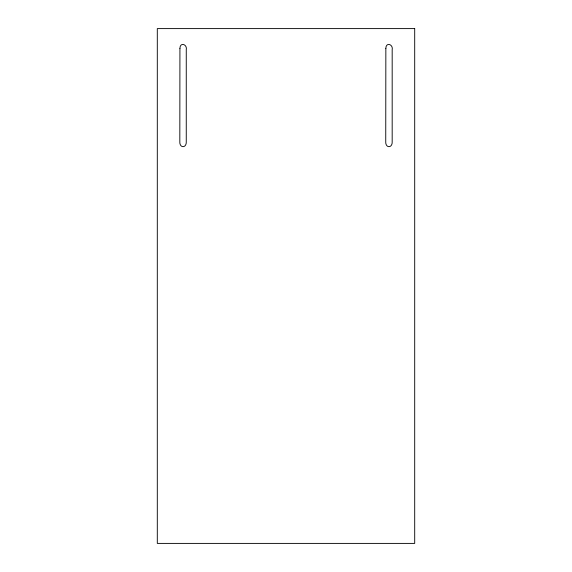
<?xml version="1.0" encoding="UTF-8"?>
<svg xmlns="http://www.w3.org/2000/svg" width="572" height="572" viewBox="0 0 572 572"><rect width="100%" height="100%" fill="white"/><g stroke="black" fill="none" stroke-linecap="round" stroke-linejoin="round"><path stroke-width="0.86" d="M179.93 48.334L179.822 141.205C179.136 148.498 186.944 148.498 186.257 141.205L186.257 49.843C187.537 44.344 180.037 41.749 179.93 48.334M385.85 48.334L385.743 141.205C385.056 148.498 392.864 148.498 392.178 141.205L392.178 49.843C393.457 44.344 385.957 41.749 385.85 48.334M414.7 28.6L157.3 28.6L157.3 543.4L414.7 543.4L414.7 28.6"/></g></svg>
